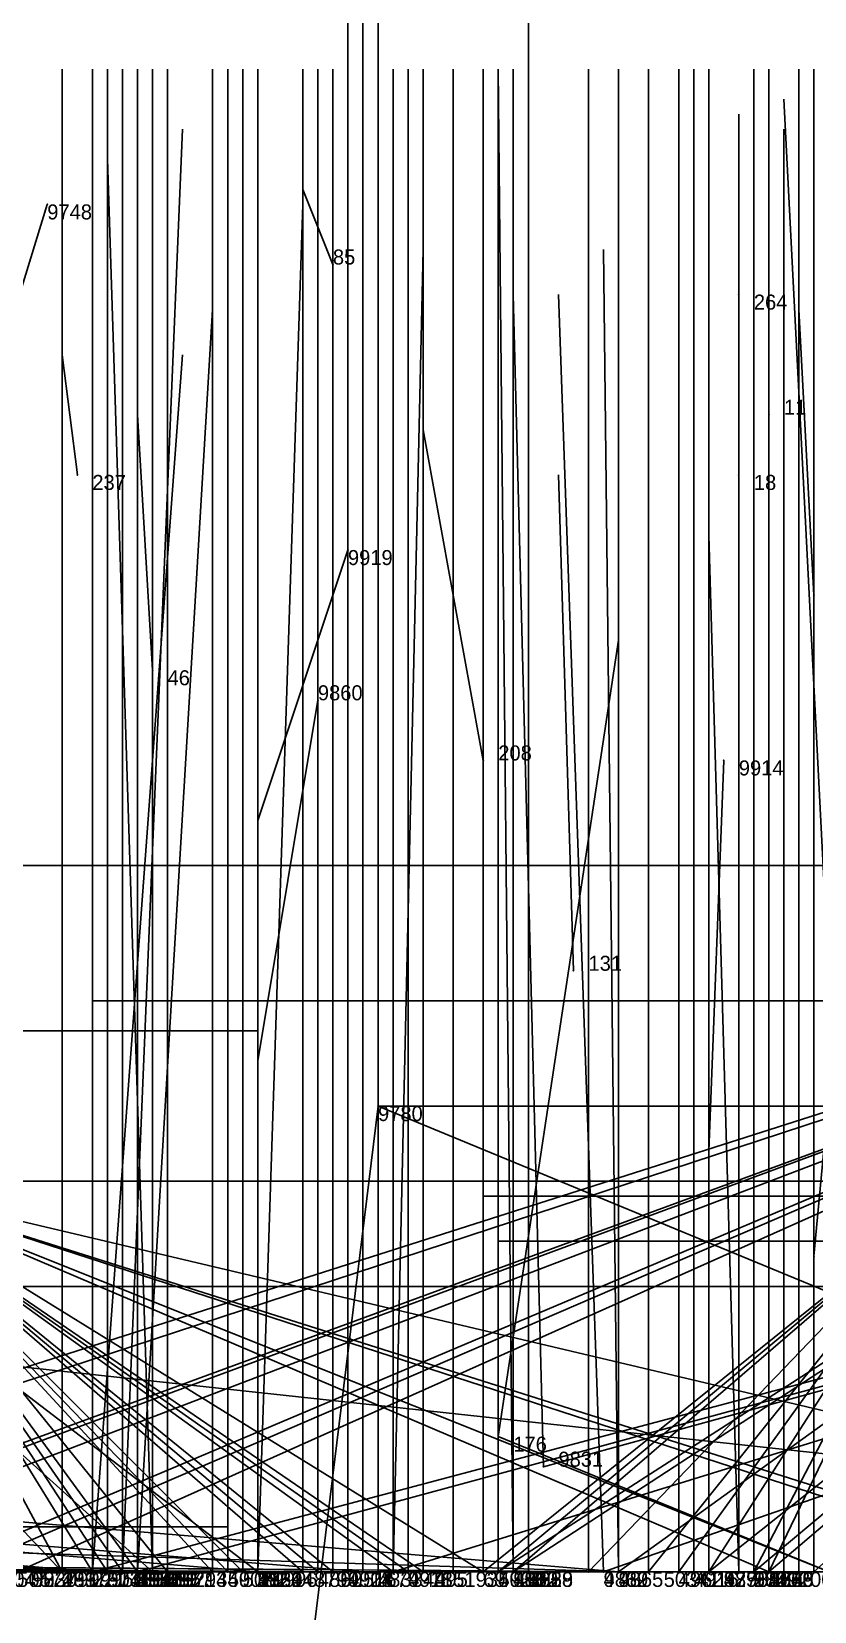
# Model space of a CAD drawing. Extents: x -0.07 to 1.1, y -0.07 to 1.1.
# Drawn here: x 0.188 to 0.24, y -0.0026 to 0.1025 of the extents above; entities that cross this region are included whole.
import ezdxf

# ---------------------------------------------------------------- set-up
doc = ezdxf.new("R2010")
doc.units = 0
for name, color, linetype in [('Clients', 3, 'CONTINUOUS'), ('Facilities', 3, 'CONTINUOUS'), ('Facilities_lines', 3, 'CONTINUOUS'), ('Min_max_boxes', 1, 'CONTINUOUS'), ('Normals', 1, 'CONTINUOUS'), ('Source_points', 5, 'CONTINUOUS'), ('Text', 3, 'CONTINUOUS')]:
    doc.layers.add(name, color=color, linetype=linetype)

msp = doc.modelspace()

# ---------------------------------------------------------------- linework, layer by layer
at = {"layer": 'Clients', "color": 5}
for p in [(0.211, 0.031, 1), (0.219, 0.009), (0.222, 0.007, 1), (0.19, 0, 0.122), (0.19, 0, 0.212), (0.19, 0, 0.37), (0.19, 0, 0.841), (0.192, 0, 0.193), (0.192, 0, 0.52), (0.192, 0, 0.606), (0.192, 0, 0.999), (0.193, 0, 0.34), (0.194, 0, 0.35), (0.194, 0, 0.649), (0.195, 0, 0.179), (0.195, 0, 0.55), (0.195, 0, 0.989), (0.196, 0, 0.236), (0.196, 0, 0.796), (0.197, 0, 0.272), (0.197, 0, 0.525), (0.2, 0, 0.349), (0.201, 0, 0.274), (0.201, 0, 0.646), (0.202, 0, 0.214), (0.202, 0, 0.343), (0.203, 0, 0.487), (0.203, 0, 0.638), (0.203, 0, 0.835), (0.206, 0, 0.265), (0.207, 0, 0.403), (0.207, 0, 0.296), (0.208, 0, 0.323), (0.208, 0, 0.267), (0.209, 0, 0.777), (0.21, 0, 0.61), (0.211, 0, 0.503), (0.212, 0, 0.332), (0.212, 0, 0.982), (0.213, 0, 0.414), (0.214, 0, 0.192), (0.216, 0, 0.696), (0.218, 0, 0.106), (0.218, 0, 0.428), (0.219, 0, 0.292), (0.219, 0, 0.777), (0.22, 0, 0.41), (0.22, 0, 0.27), (0.22, 0, 0.799), (0.221, 0, 0.539), (0.225, 0, 0.429), (0.226, 0, 0.998), (0.227, 0, 0.765), (0.229, 0, 0.273), (0.231, 0, 0.344), (0.231, 0, 0.263), (0.232, 0, 0.158), (0.233, 0, 0.406), (0.233, 0, 0.679), (0.233, 0, 0.834), (0.235, 0, 0.014), (0.236, 0, 0.269), (0.236, 0, 0.548), (0.236, 0, 0.846), (0.237, 0, 0.128), (0.237, 0, 0.437), (0.237, 0, 0.653), (0.237, 0, 0.848), (0.239, 0, 0.558), (0.24, 0, 0.707), (0.24, 0, 0.811)]:
    msp.add_point(p, dxfattribs=at)
at = {"layer": 'Facilities', "color": 3}
for p in [(0.189, 0.091, 1), (0.208, 0.087), (0.235, 0.085), (0.237, 0.077), (0.191, 0.073), (0.235, 0.073), (0.209, 0.068, 1), (0.24, 0.065), (0.196, 0.06), (0.207, 0.058, 1), (0.218, 0.054), (0.234, 0.054, 1), (0.224, 0.04), (0.24, 0.021), (0.194, 0, 0.066), (0.194, 0, 0.959), (0.196, 0, 0.045), (0.197, 0, 0.926), (0.203, 0, 0.977), (0.22, 0, 0.083), (0.22, 0, 0.916), (0.227, 0, 0.034), (0.235, 0, 0.06), (0.236, 0, 0.913), (0.237, 0, 0.911), (0.238, 0, 0.056)]:
    msp.add_point(p, dxfattribs=at)
at = {"layer": 'Facilities_lines', "color": 3}
for p, q in [((0.292, 0.047, 1), (0.145, 0, 0.886)), ((0.292, 0.047, 1), (0.149, 0, 0.828)), ((0.292, 0.047, 1), (0.164, 0, 0.866)), ((0.292, 0.047, 1), (0.165, 0, 0.772)), ((0.292, 0.047, 1), (0.169, 0, 0.829)), ((0.292, 0.047, 1), (0.181, 0, 0.861)), ((0.292, 0.047, 1), (0.183, 0, 0.794)), ((0.292, 0.047, 1), (0.187, 0, 0.789)), ((0.292, 0.047, 1), (0.219, 0, 0.777)), ((0.292, 0.047, 1), (0.22, 0, 0.799)), ((0.292, 0.047, 1), (0.227, 0, 0.765)), ((0.292, 0.047, 1), (0.233, 0, 0.834)), ((0.292, 0.047, 1), (0.236, 0, 0.846)), ((0.292, 0.047, 1), (0.237, 0, 0.848)), ((0.292, 0.047, 1), (0.24, 0, 0.811)), ((0.335, 0.038, 1), (0.192, 0, 0.999)), ((0.335, 0.038, 1), (0.195, 0, 0.989)), ((0.335, 0.038, 1), (0.212, 0, 0.982)), ((0.335, 0.038, 1), (0.222, 0.007, 1)), ((0.335, 0.038, 1), (0.226, 0, 0.998)), ((0.156, 0.036, 1), (0.196, 0, 0.796)), ((0.156, 0.036, 1), (0.203, 0, 0.835)), ((0.156, 0.036, 1), (0.19, 0, 0.841)), ((0.286, 0, 0.963), (0.211, 0.031, 1)), ((0.176, 0.026), (0.214, 0, 0.192)), ((0.176, 0.026), (0.218, 0, 0.106)), ((0.176, 0.026), (0.237, 0, 0.128)), ((0.176, 0.026), (0.195, 0, 0.179)), ((0.176, 0.026), (0.241, 0, 0.161)), ((0.176, 0.026), (0.19, 0, 0.122)), ((0.176, 0.026), (0.202, 0, 0.214)), ((0.176, 0.026), (0.192, 0, 0.193)), ((0.176, 0.026), (0.19, 0, 0.212)), ((0.176, 0.026), (0.286, 0, 0.12)), ((0.176, 0.026), (0.256, 0, 0.152)), ((0.176, 0.026), (0.258, 0, 0.119)), ((0.176, 0.026), (0.202, 0, 0.343)), ((0.176, 0.026), (0.207, 0, 0.403)), ((0.176, 0.026), (0.206, 0, 0.265)), ((0.176, 0.026), (0.207, 0, 0.296)), ((0.176, 0.026), (0.201, 0, 0.274)), ((0.176, 0.026), (0.208, 0, 0.323)), ((0.176, 0.026), (0.212, 0, 0.332)), ((0.176, 0.026), (0.208, 0, 0.267)), ((0.176, 0.026), (0.194, 0, 0.35)), ((0.176, 0.026), (0.197, 0, 0.272)), ((0.176, 0.026), (0.213, 0, 0.414)), ((0.176, 0.026), (0.19, 0, 0.37)), ((0.176, 0.026), (0.2, 0, 0.349)), ((0.176, 0.026), (0.193, 0, 0.34)), ((0.249, 0.025), (0.218, 0, 0.428)), ((0.249, 0.025), (0.219, 0, 0.292)), ((0.249, 0.025), (0.22, 0, 0.41)), ((0.249, 0.025), (0.22, 0, 0.27)), ((0.249, 0.025), (0.225, 0, 0.429)), ((0.249, 0.025), (0.229, 0, 0.273)), ((0.249, 0.025), (0.231, 0, 0.344)), ((0.249, 0.025), (0.231, 0, 0.263)), ((0.249, 0.025), (0.233, 0, 0.406)), ((0.249, 0.025), (0.236, 0, 0.269)), ((0.249, 0.025), (0.237, 0, 0.437)), ((0.227, 0, 0.034), (0, 0.019, 0.034)), ((0.313, 0, 0.95), (0.138, 0.019, 1)), ((0, 0.017, 0.602), (0.203, 0, 0.638)), ((0, 0.017, 0.602), (0.192, 0, 0.606)), ((0, 0.017, 0.602), (0.21, 0, 0.61)), ((0.241, 0, 0.102), (0.219, 0.009)), ((0.227, 0, 0.034), (0.102, 0.004)), ((0, 0.003, 0.603), (0.201, 0, 0.646)), ((0, 0.003, 0.603), (0.195, 0, 0.55)), ((0, 0.003, 0.603), (0.194, 0, 0.649)), ((0, 0.001, 0.457), (0.211, 0, 0.503)), ((0.227, 0, 0.034), (0.01, 0, 0.041)), ((0.01, 0, 0.477), (0.203, 0, 0.487)), ((0.01, 0, 0.477), (0.192, 0, 0.52)), ((0.01, 0, 0.477), (0.197, 0, 0.525)), ((0.01, 0, 0.477), (0.221, 0, 0.539)), ((0.015, 0, 0.602), (0.242, 0, 0.564)), ((0.015, 0, 0.602), (0.259, 0, 0.598)), ((0.015, 0, 0.602), (0.273, 0, 0.601)), ((0.227, 0, 0.034), (0.019, 0, 0.004)), ((0.227, 0, 0.034), (0.02, 0, 0.02)), ((0.028, 0, 0.839), (0.209, 0, 0.777)), ((0.034, 0, 0.184), (0.232, 0, 0.158)), ((0.034, 0, 0.184), (0.196, 0, 0.236)), ((0.034, 0, 0.617), (0.237, 0, 0.653)), ((0.227, 0, 0.034), (0.041, 0, 0.015)), ((0.049, 0, 0.484), (0.263, 0, 0.517)), ((0.227, 0, 0.034), (0.051, 0, 0.013)), ((0.056, 0, 0.448), (0.248, 0, 0.502)), ((0.056, 0, 0.599), (0.236, 0, 0.548)), ((0.056, 0, 0.599), (0.216, 0, 0.696)), ((0.056, 0, 0.599), (0.239, 0, 0.558)), ((0.056, 0, 0.599), (0.233, 0, 0.679)), ((0.056, 0, 0.599), (0.253, 0, 0.657)), ((0.056, 0, 0.599), (0.294, 0, 0.615)), ((0.056, 0, 0.599), (0.289, 0, 0.617)), ((0.056, 0, 0.599), (0.304, 0, 0.595)), ((0.056, 0, 0.599), (0.274, 0, 0.589)), ((0.056, 0, 0.599), (0.281, 0, 0.63)), ((0.057, 0, 0.044), (0.235, 0, 0.014)), ((0.058, 0, 0.486), (0.274, 0, 0.513)), ((0.227, 0, 0.034), (0.065, 0, 0.014)), ((0.227, 0, 0.034), (0.076, 0, 0.004)), ((0.227, 0, 0.034), (0.077, 0, 0.013)), ((0.077, 0, 0.583), (0.267, 0, 0.543)), ((0.077, 0, 0.583), (0.302, 0, 0.578)), ((0.077, 0, 0.583), (0.303, 0, 0.584)), ((0.083, 0, 0.038), (0.244, 0, 0.022)), ((0.227, 0, 0.034), (0.086, 0.001)), ((0.086, 0, 0.607), (0.249, 0, 0.693)), ((0.227, 0, 0.034), (0.094, 0.001)), ((0.099, 0, 0.73), (0.266, 0, 0.744)), ((0.099, 0, 0.73), (0.259, 0, 0.741)), ((0.099, 0, 0.73), (0.307, 0, 0.727)), ((0.099, 0, 0.73), (0.272, 0, 0.728)), ((0.099, 0, 0.73), (0.266, 0, 0.737)), ((0.099, 0, 0.73), (0.254, 0, 0.741)), ((0.099, 0, 0.73), (0.303, 0, 0.748)), ((0.099, 0, 0.73), (0.256, 0, 0.738)), ((0.11, 0, 0.697), (0.24, 0, 0.707)), ((0.15, 0, 0.059), (0.255, 0, 0.006)), ((0.227, 0, 0.034), (0.158, 0, 0.002)), ((0.227, 0, 0.034), (0.177, 0, 0.008)), ((0.196, 0, 0.045), (0.261, 0, 0.018)), ((0.227, 0, 0.034), (0.244, 0, 0.031)), ((0.227, 0, 0.034), (0.444, 0, 0.005)), ((0.227, 0, 0.034), (0.445, 0, 0.031)), ((0.227, 0, 0.034), (0.494, 0, 0.05)), ((0.227, 0, 0.034), (0.335, 0, 0.032)), ((0.227, 0, 0.034), (0.305, 0, 0.004)), ((0.227, 0, 0.034), (0.413, 0, 0.022)), ((0.227, 0, 0.034), (0.454, 0, 0.007)), ((0.227, 0, 0.034), (0.326, 0, 0.026)), ((0.227, 0, 0.034), (0.354, 0, 0.017)), ((0.227, 0, 0.034), (0.345, 0, 0.026)), ((0.227, 0, 0.034), (0.474, 0, 0.026)), ((0.227, 0, 0.034), (0.301, 0, 0.026))]:
    msp.add_line(p, q, dxfattribs=at)
at = {"layer": 'Min_max_boxes', "color": 1}
for p, q in [((0.21, 0, 0.433), (0.21, 0.275, 0.433)), ((0.21, 0, 0.749), (0.21, 0.275, 0.749)), ((0.211, 0, 0.42), (0.211, 0.252, 0.42)), ((0.211, 0, 0.503), (0.211, 0.252, 0.503)), ((0.221, 0, 0.423), (0.221, 0.21, 0.423)), ((0.221, 0, 0.539), (0.221, 0.21, 0.539)), ((0.209, 0, 0.777), (0.209, 0.208, 0.777)), ((0.209, 0, 1), (0.209, 0.208, 1)), ((0.292, 0.047, 0.765), (0.145, 0.047, 0.765)), ((0.292, 0.047, 1), (0.145, 0.047, 1)), ((0.442, 0.038, 0.762), (0.192, 0.038, 0.762)), ((0.192, 0.038, 0.762), (0.192, 0, 0.762)), ((0.442, 0.038, 1), (0.192, 0.038, 1)), ((0.192, 0.038, 1), (0.192, 0, 1)), ((0.192, 0.038, 0.762), (0.192, 0.038, 1)), ((0.203, 0.036, 0.792), (0.147, 0.036, 0.792)), ((0.203, 0.036, 1), (0.147, 0.036, 1)), ((0.203, 0, 0.792), (0.203, 0.036, 0.792)), ((0.203, 0, 1), (0.203, 0.036, 1)), ((0.203, 0.036, 0.792), (0.203, 0.036, 1)), ((0.286, 0.031, 0.963), (0.211, 0.031, 0.963)), ((0.211, 0.031, 0.963), (0.211, 0, 0.963)), ((0.286, 0.031, 1), (0.211, 0.031, 1)), ((0.211, 0.031, 1), (0.211, 0, 1)), ((0.211, 0.031, 0.963), (0.211, 0.031, 1)), ((0.286, 0.026), (0.049, 0.026)), ((0.286, 0.026, 0.456), (0.049, 0.026, 0.456)), ((0.503, 0.025), (0.218, 0.025)), ((0.218, 0.025), (0.218, 0)), ((0.503, 0.025, 0.482), (0.218, 0.025, 0.482)), ((0.218, 0.025, 0.482), (0.218, 0, 0.482)), ((0.218, 0.025), (0.218, 0.025, 0.482)), ((0.36, 0.022), (0.219, 0.022)), ((0.219, 0.022), (0.219, 0)), ((0.36, 0.022, 0.102), (0.219, 0.022, 0.102)), ((0.219, 0.022, 0.102), (0.219, 0, 0.102)), ((0.219, 0.022), (0.219, 0.022, 0.102)), ((0.494, 0.019), (0, 0.019)), ((0.494, 0.019, 0.05), (0, 0.019, 0.05)), ((0.313, 0.019, 0.95), (0.138, 0.019, 0.95)), ((0.313, 0.019, 1), (0.138, 0.019, 1)), ((0.201, 0.003, 0.542), (0, 0.003, 0.542)), ((0.201, 0.003, 0.697), (0, 0.003, 0.697)), ((0.201, 0, 0.542), (0.201, 0.003, 0.542)), ((0.201, 0, 0.697), (0.201, 0.003, 0.697)), ((0.201, 0.003, 0.542), (0.201, 0.003, 0.697)), ((0, 0), (0.494, 0)), ((0, 0, 0.05), (0.494, 0, 0.05)), ((0, 0, 0.42), (0.211, 0, 0.42)), ((0, 0, 0.503), (0.211, 0, 0.503)), ((0, 0, 0.423), (0.221, 0, 0.423)), ((0, 0, 0.539), (0.221, 0, 0.539)), ((0, 0, 0.542), (0.201, 0, 0.542)), ((0, 0, 0.697), (0.201, 0, 0.697)), ((0, 0, 0.433), (0.21, 0, 0.433)), ((0, 0, 0.749), (0.21, 0, 0.749)), ((0, 0, 0.777), (0.209, 0, 0.777)), ((0, 0, 1), (0.209, 0, 1)), ((0.015, 0, 0.564), (0.273, 0, 0.564)), ((0.273, 0, 0.564), (0.015, 0, 0.564)), ((0.015, 0, 0.725), (0.273, 0, 0.725)), ((0.273, 0, 0.725), (0.015, 0, 0.725)), ((0.034, 0, 0.158), (0.232, 0, 0.158)), ((0.232, 0, 0.158), (0.034, 0, 0.158)), ((0.034, 0, 0.236), (0.232, 0, 0.236)), ((0.232, 0, 0.236), (0.034, 0, 0.236)), ((0.034, 0, 0.617), (0.237, 0, 0.617)), ((0.237, 0, 0.617), (0.034, 0, 0.617)), ((0.034, 0, 0.723), (0.237, 0, 0.723)), ((0.237, 0, 0.723), (0.034, 0, 0.723)), ((0.049, 0), (0.286, 0)), ((0.049, 0, 0.456), (0.286, 0, 0.456)), ((0.049, 0, 0.484), (0.263, 0, 0.484)), ((0.263, 0, 0.484), (0.049, 0, 0.484)), ((0.049, 0, 0.517), (0.263, 0, 0.517)), ((0.263, 0, 0.517), (0.049, 0, 0.517)), ((0.056, 0, 0.448), (0.248, 0, 0.448)), ((0.248, 0, 0.448), (0.056, 0, 0.448)), ((0.056, 0, 0.502), (0.248, 0, 0.502)), ((0.248, 0, 0.502), (0.056, 0, 0.502)), ((0.056, 0, 0.548), (0.304, 0, 0.548)), ((0.304, 0, 0.548), (0.056, 0, 0.548)), ((0.056, 0, 0.696), (0.304, 0, 0.696)), ((0.304, 0, 0.696), (0.056, 0, 0.696)), ((0.057, 0, 0.014), (0.235, 0, 0.014)), ((0.235, 0, 0.014), (0.057, 0, 0.014)), ((0.057, 0, 0.044), (0.235, 0, 0.044)), ((0.235, 0, 0.044), (0.057, 0, 0.044)), ((0.058, 0, 0.486), (0.274, 0, 0.486)), ((0.274, 0, 0.486), (0.058, 0, 0.486)), ((0.058, 0, 0.513), (0.274, 0, 0.513)), ((0.274, 0, 0.513), (0.058, 0, 0.513)), ((0.077, 0, 0.543), (0.303, 0, 0.543)), ((0.303, 0, 0.543), (0.077, 0, 0.543)), ((0.077, 0, 0.584), (0.303, 0, 0.584)), ((0.303, 0, 0.584), (0.077, 0, 0.584)), ((0.083, 0, 0.022), (0.244, 0, 0.022)), ((0.244, 0, 0.022), (0.083, 0, 0.022)), ((0.083, 0, 0.038), (0.244, 0, 0.038)), ((0.244, 0, 0.038), (0.083, 0, 0.038)), ((0.086, 0, 0.607), (0.249, 0, 0.607)), ((0.249, 0, 0.607), (0.086, 0, 0.607)), ((0.086, 0, 0.693), (0.249, 0, 0.693)), ((0.249, 0, 0.693), (0.086, 0, 0.693)), ((0.099, 0, 0.727), (0.307, 0, 0.727)), ((0.307, 0, 0.727), (0.099, 0, 0.727)), ((0.099, 0, 0.748), (0.307, 0, 0.748)), ((0.307, 0, 0.748), (0.099, 0, 0.748)), ((0.11, 0, 0.697), (0.24, 0, 0.697)), ((0.24, 0, 0.697), (0.11, 0, 0.697)), ((0.11, 0, 0.707), (0.24, 0, 0.707)), ((0.24, 0, 0.707), (0.11, 0, 0.707)), ((0.138, 0, 0.95), (0.313, 0, 0.95)), ((0.138, 0, 1), (0.313, 0, 1)), ((0.145, 0, 0.765), (0.292, 0, 0.765)), ((0.145, 0, 1), (0.292, 0, 1)), ((0.147, 0, 0.792), (0.203, 0, 0.792)), ((0.147, 0, 1), (0.203, 0, 1)), ((0.15, 0, 0.006), (0.255, 0, 0.006)), ((0.255, 0, 0.006), (0.15, 0, 0.006)), ((0.15, 0, 0.059), (0.255, 0, 0.059)), ((0.255, 0, 0.059), (0.15, 0, 0.059)), ((0.192, 0, 0.762), (0.442, 0, 0.762)), ((0.192, 0, 1), (0.442, 0, 1)), ((0.192, 0, 0.762), (0.192, 0, 1)), ((0.196, 0, 0.018), (0.261, 0, 0.018)), ((0.261, 0, 0.018), (0.196, 0, 0.018)), ((0.196, 0, 0.018), (0.196, 0, 0.018)), ((0.196, 0, 0.045), (0.261, 0, 0.045)), ((0.261, 0, 0.045), (0.196, 0, 0.045)), ((0.196, 0, 0.045), (0.196, 0, 0.045)), ((0.196, 0, 0.018), (0.196, 0, 0.045)), ((0.196, 0, 0.018), (0.196, 0, 0.045)), ((0.201, 0, 0.542), (0.201, 0, 0.697)), ((0.203, 0, 0.792), (0.203, 0, 1)), ((0.209, 0, 0.777), (0.209, 0, 1)), ((0.21, 0, 0.433), (0.21, 0, 0.749)), ((0.211, 0, 0.42), (0.211, 0, 0.503)), ((0.211, 0, 0.963), (0.286, 0, 0.963)), ((0.211, 0, 1), (0.286, 0, 1)), ((0.211, 0, 0.963), (0.211, 0, 1)), ((0.218, 0), (0.503, 0)), ((0.218, 0, 0.482), (0.503, 0, 0.482)), ((0.218, 0), (0.218, 0, 0.482)), ((0.219, 0), (0.36, 0)), ((0.219, 0, 0.102), (0.36, 0, 0.102)), ((0.219, 0), (0.219, 0, 0.102)), ((0.221, 0, 0.423), (0.221, 0, 0.539)), ((0.232, 0, 0.158), (0.232, 0, 0.158)), ((0.232, 0, 0.236), (0.232, 0, 0.236)), ((0.232, 0, 0.158), (0.232, 0, 0.236)), ((0.232, 0, 0.158), (0.232, 0, 0.236)), ((0.235, 0, 0.014), (0.235, 0, 0.014)), ((0.235, 0, 0.044), (0.235, 0, 0.044)), ((0.235, 0, 0.014), (0.235, 0, 0.044)), ((0.235, 0, 0.014), (0.235, 0, 0.044)), ((0.237, 0, 0.617), (0.237, 0, 0.617)), ((0.237, 0, 0.723), (0.237, 0, 0.723)), ((0.237, 0, 0.617), (0.237, 0, 0.723)), ((0.237, 0, 0.617), (0.237, 0, 0.723)), ((0.24, 0, 0.697), (0.24, 0, 0.697)), ((0.24, 0, 0.707), (0.24, 0, 0.707)), ((0.24, 0, 0.697), (0.24, 0, 0.707)), ((0.24, 0, 0.697), (0.24, 0, 0.707))]:
    msp.add_line(p, q, dxfattribs=at)
at = {"layer": 'Normals', "color": 1}
for p, q in [((0.19, 0, 0.122), (0.19, 0.1, 0.122)), ((0.19, 0, 0.212), (0.19, 0.1, 0.212)), ((0.19, 0, 0.37), (0.19, 0.1, 0.37)), ((0.19, 0, 0.841), (0.19, 0.1, 0.841)), ((0.192, 0, 0.193), (0.192, 0.1, 0.193)), ((0.192, 0, 0.52), (0.192, 0.1, 0.52)), ((0.192, 0, 0.606), (0.192, 0.1, 0.606)), ((0.193, 0, 0.34), (0.193, 0.1, 0.34)), ((0.194, 0, 0.35), (0.194, 0.1, 0.35)), ((0.194, 0, 0.649), (0.194, 0.1, 0.649)), ((0.195, 0, 0.179), (0.195, 0.1, 0.179)), ((0.195, 0, 0.55), (0.195, 0.1, 0.55)), ((0.196, 0, 0.236), (0.196, 0.1, 0.236)), ((0.196, 0, 0.796), (0.196, 0.1, 0.796)), ((0.197, 0, 0.272), (0.197, 0.1, 0.272)), ((0.197, 0, 0.525), (0.197, 0.1, 0.525)), ((0.197, 0, 0.926), (0.197, 0.1, 0.922)), ((0.2, 0, 0.349), (0.2, 0.1, 0.349)), ((0.201, 0, 0.274), (0.201, 0.1, 0.274)), ((0.201, 0, 0.646), (0.201, 0.1, 0.646)), ((0.202, 0, 0.214), (0.202, 0.1, 0.214)), ((0.202, 0, 0.343), (0.202, 0.1, 0.343)), ((0.203, 0, 0.487), (0.203, 0.1, 0.487)), ((0.203, 0, 0.638), (0.203, 0.1, 0.638)), ((0.203, 0, 0.835), (0.203, 0.1, 0.835)), ((0.206, 0, 0.265), (0.206, 0.1, 0.265)), ((0.207, 0, 0.403), (0.207, 0.1, 0.403)), ((0.207, 0, 0.296), (0.207, 0.1, 0.296)), ((0.208, 0, 0.323), (0.208, 0.1, 0.323)), ((0.208, 0, 0.267), (0.208, 0.1, 0.267)), ((0.209, 0, 0.777), (0.209, 0.1, 0.777)), ((0.21, 0, 0.61), (0.21, 0.1, 0.61)), ((0.211, 0, 0.503), (0.211, 0.1, 0.503)), ((0.212, 0, 0.332), (0.212, 0.1, 0.332)), ((0.213, 0, 0.414), (0.213, 0.1, 0.414)), ((0.214, 0, 0.192), (0.214, 0.1, 0.192)), ((0.216, 0, 0.696), (0.216, 0.1, 0.696)), ((0.218, 0, 0.106), (0.218, 0.1, 0.106)), ((0.218, 0, 0.428), (0.218, 0.1, 0.428)), ((0.22, 0, 0.083), (0.219, 0.1, 0.092)), ((0.219, 0, 0.292), (0.219, 0.1, 0.292)), ((0.219, 0, 0.777), (0.219, 0.1, 0.777)), ((0.22, 0, 0.41), (0.22, 0.1, 0.41)), ((0.22, 0, 0.27), (0.22, 0.1, 0.27)), ((0.22, 0, 0.916), (0.22, 0.1, 0.916)), ((0.22, 0, 0.799), (0.22, 0.1, 0.799)), ((0.221, 0, 0.539), (0.221, 0.1, 0.539)), ((0.225, 0, 0.429), (0.225, 0.1, 0.429)), ((0.227, 0, 0.765), (0.227, 0.1, 0.765)), ((0.229, 0, 0.273), (0.229, 0.1, 0.273)), ((0.231, 0, 0.344), (0.231, 0.1, 0.344)), ((0.231, 0, 0.263), (0.231, 0.1, 0.263)), ((0.232, 0, 0.158), (0.232, 0.1, 0.158)), ((0.233, 0, 0.406), (0.233, 0.1, 0.406)), ((0.233, 0, 0.679), (0.233, 0.1, 0.679)), ((0.233, 0, 0.834), (0.233, 0.1, 0.834)), ((0.236, 0, 0.269), (0.236, 0.1, 0.269)), ((0.236, 0, 0.548), (0.236, 0.1, 0.548)), ((0.236, 0, 0.913), (0.236, 0.1, 0.913)), ((0.236, 0, 0.846), (0.236, 0.1, 0.846)), ((0.237, 0, 0.128), (0.237, 0.1, 0.128)), ((0.237, 0, 0.437), (0.237, 0.1, 0.437)), ((0.237, 0, 0.653), (0.237, 0.1, 0.653)), ((0.237, 0, 0.848), (0.237, 0.1, 0.848)), ((0.237, 0, 0.911), (0.237, 0.1, 0.911)), ((0.239, 0, 0.558), (0.239, 0.1, 0.558)), ((0.24, 0, 0.707), (0.24, 0.1, 0.707)), ((0.24, 0, 0.811), (0.24, 0.1, 0.811)), ((0.194, 0, 0.066), (0.194, 0.098, 0.084)), ((0.243, 0, 0.944), (0.238, 0.098, 0.923)), ((0.235, 0, 0.06), (0.235, 0.097, 0.083)), ((0.194, 0, 0.959), (0.198, 0.096, 0.933)), ((0.238, 0, 0.056), (0.238, 0.096, 0.082)), ((0.196, 0, 0.045), (0.193, 0.094, 0.079)), ((0.208, 0.087), (0.206, 0.092, 0.1)), ((0.189, 0.091, 1), (0.185, 0.078, 1.099)), ((0.203, 0, 0.977), (0.206, 0.091, 0.935)), ((0.235, 0.085), (0.235, 0.09, 0.1)), ((0.212, 0, 0.982), (0.214, 0.088, 0.935)), ((0.227, 0, 0.034), (0.226, 0.088, 0.081)), ((0.222, 0.007, 1), (0.22, 0.085, 0.937)), ((0.226, 0, 0.998), (0.223, 0.085, 0.945)), ((0.237, 0.077), (0.237, 0.085, 0.1)), ((0.195, 0, 0.989), (0.2, 0.084, 0.934)), ((0.24, 0.065), (0.239, 0.084, 0.098)), ((0.235, 0.073), (0.235, 0.083, 0.1)), ((0.191, 0.073), (0.19, 0.081, 0.1)), ((0.192, 0, 0.999), (0.198, 0.081, 0.941)), ((0.196, 0.06), (0.195, 0.077, 0.098)), ((0.218, 0.054), (0.214, 0.076, 0.097)), ((0.224, 0.04), (0.223, 0.073, 0.094)), ((0.235, 0, 0.014), (0.233, 0.069, 0.086)), ((0.209, 0.068, 1), (0.203, 0.05, 1.098)), ((0.24, 0.021), (0.244, 0.064, 0.091)), ((0.219, 0.009), (0.227, 0.062, 0.084)), ((0.207, 0.058, 1), (0.203, 0.034, 1.097)), ((0.234, 0.054, 1), (0.233, 0.028, 1.097)), ((0.211, 0.031, 1), (0.205, -0.018, 1.087))]:
    msp.add_line(p, q, dxfattribs=at)
at = {"layer": 'Source_points', "color": 5}
for p in [(0.189, 0.091, 1), (0.208, 0.087), (0.235, 0.085), (0.237, 0.077), (0.191, 0.073), (0.235, 0.073), (0.209, 0.068, 1), (0.24, 0.065), (0.196, 0.06), (0.207, 0.058, 1), (0.218, 0.054), (0.234, 0.054, 1), (0.224, 0.04), (0.211, 0.031, 1), (0.24, 0.021), (0.219, 0.009), (0.222, 0.007, 1), (0.19, 0, 0.122), (0.19, 0, 0.212), (0.19, 0, 0.37), (0.19, 0, 0.841), (0.192, 0, 0.193), (0.192, 0, 0.52), (0.192, 0, 0.606), (0.192, 0, 0.999), (0.193, 0, 0.34), (0.194, 0, 0.066), (0.194, 0, 0.35), (0.194, 0, 0.649), (0.194, 0, 0.959), (0.195, 0, 0.179), (0.195, 0, 0.55), (0.195, 0, 0.989), (0.196, 0, 0.236), (0.196, 0, 0.045), (0.196, 0, 0.796), (0.197, 0, 0.272), (0.197, 0, 0.525), (0.197, 0, 0.926), (0.2, 0, 0.349), (0.201, 0, 0.274), (0.201, 0, 0.646), (0.202, 0, 0.214), (0.202, 0, 0.343), (0.203, 0, 0.487), (0.203, 0, 0.638), (0.203, 0, 0.977), (0.203, 0, 0.835), (0.206, 0, 0.265), (0.207, 0, 0.403), (0.207, 0, 0.296), (0.208, 0, 0.323), (0.208, 0, 0.267), (0.209, 0, 0.777), (0.21, 0, 0.61), (0.211, 0, 0.503), (0.212, 0, 0.332), (0.212, 0, 0.982), (0.213, 0, 0.414), (0.214, 0, 0.192), (0.216, 0, 0.696), (0.218, 0, 0.106), (0.218, 0, 0.428), (0.219, 0, 0.292), (0.219, 0, 0.777), (0.22, 0, 0.083), (0.22, 0, 0.41), (0.22, 0, 0.27), (0.22, 0, 0.916), (0.22, 0, 0.799), (0.221, 0, 0.539), (0.225, 0, 0.429), (0.226, 0, 0.998), (0.227, 0, 0.034), (0.227, 0, 0.765), (0.229, 0, 0.273), (0.231, 0, 0.344), (0.231, 0, 0.263), (0.232, 0, 0.158), (0.233, 0, 0.406), (0.233, 0, 0.679), (0.233, 0, 0.834), (0.235, 0, 0.06), (0.235, 0, 0.014), (0.236, 0, 0.269), (0.236, 0, 0.548), (0.236, 0, 0.913), (0.236, 0, 0.846), (0.237, 0, 0.128), (0.237, 0, 0.437), (0.237, 0, 0.653), (0.237, 0, 0.848), (0.237, 0, 0.911), (0.238, 0, 0.056), (0.239, 0, 0.558), (0.24, 0, 0.707), (0.24, 0, 0.811)]:
    msp.add_point(p, dxfattribs=at)

# ---------------------------------------------------------------- texts
at = {"layer": 'Text', "color": 3}
for s, p in [('9748', (0.189, 0.09, 1)), ('85', (0.208, 0.087)), ('264', (0.236, 0.084)), ('11', (0.238, 0.077)), ('237', (0.192, 0.072)), ('18', (0.236, 0.072)), ('9919', (0.209, 0.067, 1)), ('46', (0.197, 0.059)), ('9860', (0.207, 0.058, 1)), ('208', (0.219, 0.054)), ('9914', (0.235, 0.053, 1)), ('131', (0.225, 0.04)), ('9780', (0.211, 0.03, 1)), ('176', (0.22, 0.008)), ('9831', (0.223, 0.007, 1)), ('5047', (0.186, -0.001, 0.584)), ('5057', (0.187, -0.001, 0.579)), ('5027', (0.188, -0.001, 0.304)), ('5227', (0.188, -0.001, 0.649)), ('9830', (0.188, -0.001, 0.789)), ('4997', (0.19, -0.001, 0.37)), ('233', (0.19, -0.001, 0.212)), ('181', (0.19, -0.001, 0.122)), ('9999', (0.191, -0.001, 0.841)), ('221', (0.192, -0.001, 0.193)), ('5075', (0.193, -0.001, 0.52)), ('5143', (0.193, -0.001, 0.606)), ('9730', (0.193, -0.001, 0.999)), ('5031', (0.194, -0.001, 0.34)), ('4947', (0.195, -0.001, 0.35)), ('5187', (0.195, -0.001, 0.649)), ('9878', (0.195, -0.001, 0.989)), ('9906', (0.195, -0.001, 0.959)), ('119', (0.195, -0.001, 0.066)), ('5111', (0.196, -0.001, 0.55)), ('9969', (0.196, -0.001, 0.796)), ('163', (0.196, -0.001, 0.179)), ('4977', (0.197, -0.001, 0.272)), ('6', (0.197, -0.001, 0.236)), ('286', (0.197, -0.001, 0.045)), ('5213', (0.198, -0.001, 0.525)), ('9794', (0.198, -0.001, 0.926)), ('4902', (0.201, -0.001, 0.274)), ('5007', (0.201, -0.001, 0.349)), ('5092', (0.202, -0.001, 0.646)), ('4820', (0.203, -0.001, 0.343)), ('4921', (0.203, -0.001, 0.487)), ('5134', (0.203, -0.001, 0.638)), ('9769', (0.203, -0.001, 0.977)), ('195', (0.203, -0.001, 0.214)), ('9996', (0.204, -0.001, 0.835)), ('4879', (0.206, -0.001, 0.265)), ('4862', (0.207, -0.001, 0.403)), ('4890', (0.207, -0.001, 0.296)), ('4904', (0.209, -0.001, 0.323)), ('4918', (0.209, -0.001, 0.267)), ('9924', (0.209, -0.001, 0.777)), ('5167', (0.21, -0.001, 0.61)), ('4833', (0.211, -0.001, 0.503)), ('4911', (0.213, -0.001, 0.332)), ('9978', (0.213, -0.001, 0.982)), ('4995', (0.214, -0.001, 0.414)), ('44', (0.214, -0.001, 0.192)), ('5193', (0.216, -0.001, 0.696)), ('69', (0.218, -0.001, 0.106)), ('4928', (0.219, -0.001, 0.428)), ('5032', (0.219, -0.001, 0.292)), ('4960', (0.22, -0.001, 0.27)), ('9873', (0.22, -0.001, 0.777)), ('9932', (0.22, -0.001, 0.916)), ('4859', (0.221, -0.001, 0.41)), ('5228', (0.221, -0.001, 0.539)), ('9989', (0.221, -0.001, 0.799)), ('76', (0.221, -0.001, 0.083)), ('4832', (0.226, -0.001, 0.429)), ('9869', (0.226, -0.001, 0.998)), ('43', (0.227, -0.001, 0.034)), ('9865', (0.227, -0.001, 0.765)), ('5034', (0.23, -0.001, 0.273)), ('4962', (0.231, -0.001, 0.263)), ('4916', (0.232, -0.001, 0.344)), ('1', (0.233, -0.001, 0.158)), ('4878', (0.234, -0.001, 0.406)), ('5250', (0.234, -0.001, 0.679)), ('9798', (0.234, -0.001, 0.834)), ('5039', (0.236, -0.001, 0.548)), ('9741', (0.236, -0.001, 0.913)), ('274', (0.236, -0.001, 0.014)), ('182', (0.236, -0.001, 0.06)), ('4845', (0.237, -0.001, 0.437)), ('4850', (0.237, -0.001, 0.269)), ('5239', (0.237, -0.001, 0.653)), ('9796', (0.237, -0.001, 0.848)), ('9800', (0.237, -0.001, 0.846)), ('9958', (0.237, -0.001, 0.911)), ('160', (0.237, -0.001, 0.128)), ('200', (0.239, -0.001, 0.056))]:
    msp.add_text(s, height=0.001, dxfattribs=at).set_placement(p)

doc.saveas('drawing.dxf')
